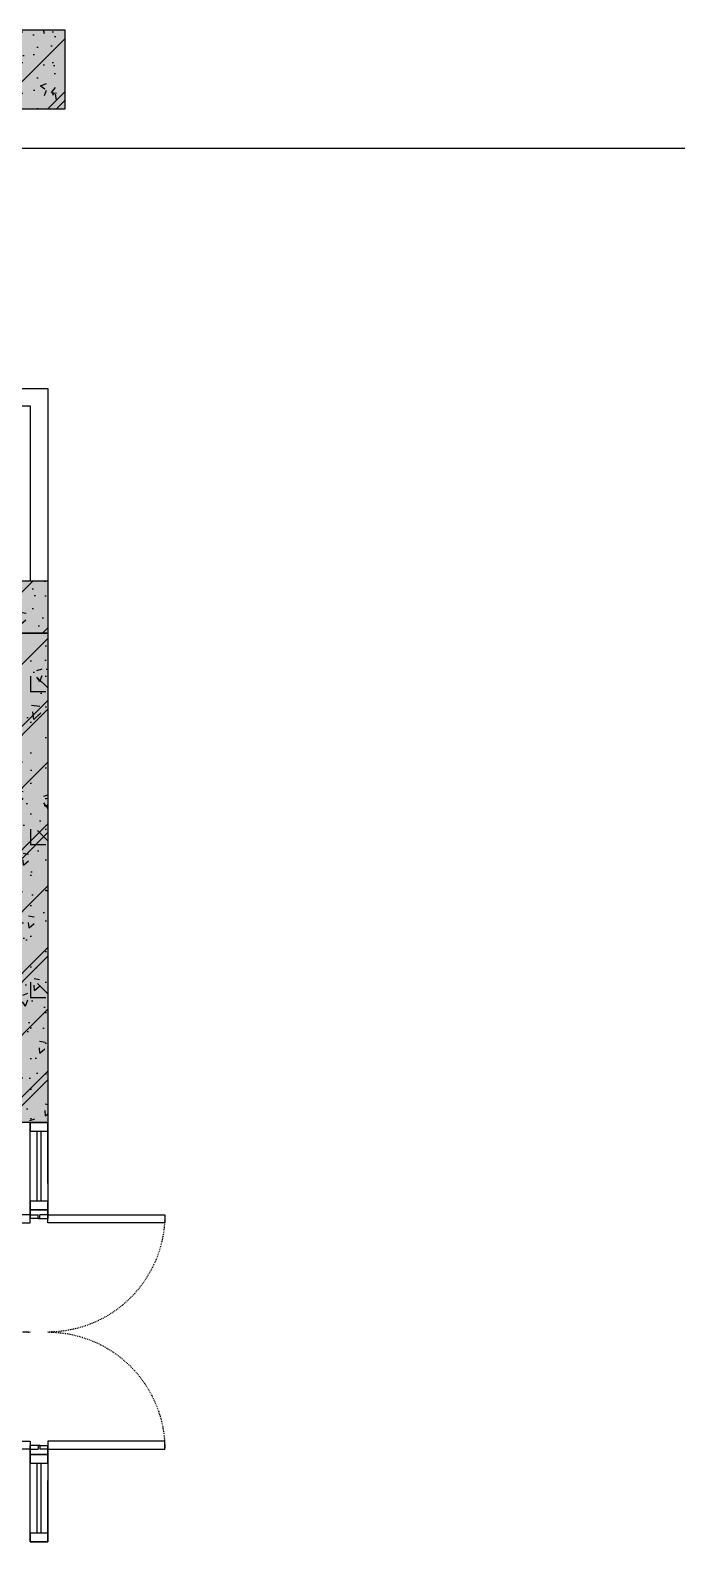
# Model space of a CAD drawing. Header units: millimetres. Extents: x 379264 to 1158416, y -283062 to 356890.
# Drawn here: x 977762.4 to 977836.4, y -8886.8 to -8713.8 of the extents above; entities that cross this region are included whole.
import ezdxf

# ---------------------------------------------------------------- set-up
doc = ezdxf.new("R2010")
doc.units = ezdxf.units.MM
doc.linetypes.add('CENTER', pattern=[2, 1.25, -0.25, 0.25, -0.25])
doc.linetypes.add('keyplan TANG 1$0$mb tang 1 TWC$0$Hidden10.5', pattern=[1.5, 1, -0.5])
for name, color, linetype in [('12PM. GRID', 8, 'CENTER'), ('BLOCK A - CHI TIET THANG 1$0$Dim 100', 1, 'Continuous'), ('BLOCK C - CHI TIET THANG 8$0$DnW', 20, 'Continuous'), ('keyplan TANG 1$0$mb tang 1 TWC$0$Brick Wall', 250, 'Continuous'), ('keyplan TANG 1$0$mb tang 1 TWC$0$Concrete Line', 250, 'Continuous'), ('keyplan TANG 1$0$mb tang 1 TWC$0$Door', 250, 'Continuous'), ('keyplan TANG 1$0$mb tang 1 TWC$0$Glass', 250, 'Continuous'), ('keyplan TANG 1$0$mb tang 1 TWC$0$Lift Car', 250, 'Continuous'), ('keyplan TANG 1$0$MB_Cot tang 1$0$Concrete Hatch', 250, 'Continuous'), ('keyplan TANG 1$0$MB_Cot tang 1$0$Concrete Line', 250, 'Continuous'), ('keyplan TANG 1$0$MB_Cot tang 1$0$Concrete Solid', 250, 'Continuous')]:
    doc.layers.add(name, color=color, linetype=linetype)
doc.styles.add('[PMDC2013]STYLE', font='arial.ttf', dxfattribs={"width": 0.8})
doc.dimstyles.new('BLOCK A - CHI TIET THANG 1$0$Dim 50 (A1-A2)', dxfattribs={"dimscale": 50, "dimtxt": 2.5, "dimasz": 0.7, "dimexe": 1, "dimexo": 1, "dimgap": 1, "dimtad": 1, "dimdec": 0, "dimzin": 12, "dimdsep": 46, "dimtxsty": '[PMDC2013]STYLE', "dimblk": 'ARCHTICK', "dimcen": 0, "dimdle": 1, "dimclrd": 2, "dimclre": 2, "dimclrt": 4, "dimadec": 0, "dimazin": 0, "dimtfac": 1, "dimtdec": 0, "dimtix": 1, "dimtmove": 2, "dimatfit": 3, "dimldrblk": 'ARCHTICK', "dimfxl": 1, "dimtolj": 1, "dimtzin": 0, "dimarcsym": 0})

# ---------------------------------------------------------------- blocks, each defined once
blk = doc.blocks.new('keyplan TANG 1$0$mb tang 1 TWC$0$A$C1c2797fe')
at = {"layer": 'keyplan TANG 1$0$mb tang 1 TWC$0$Brick Wall'}
for points in [[(84795.34210954077, 21349.99999266263), (87200.24281943377, 21349.99998584425), (87200.24281943377, 20249.99999474955)], [(84795.34210954077, 21249.99999258335), (87100.24281943377, 21249.99998584425), (87100.24281943377, 20249.99999474955)]]:
    blk.add_lwpolyline(points, dxfattribs=at)
blk = doc.blocks.new('keyplan TANG 1$0$mb tang 1 TWC$0$Door 1400-1')
at = {"color": 0, "linetype": 'ByBlock'}
for p, q in [((29.99999962575384, 100.0000000003201), (-3.742461558431387e-07, 100.000000000131)), ((-3.742461558431387e-07, 100.000000000131), (0, 0)), ((29.99999962575384, 100.0000000003201), (29.99999979416316, 55.00000000033469)), ((1370.000000119884, 100.0000000003201), (1400.000000119884, 100.000000000131)), ((1370.000000119884, 100.0000000003201), (1369.999999951474, 55.00000000033469)), ((1400.000000119884, 100.000000000131), (1399.999999745638, 7.105427357601002e-15)), ((0, 0), (50, 4.074536263942719e-10)), ((49.99999979417771, 55.00000000046566), (29.99999979416316, 55.00000000033469)), ((49.99999979417771, 55.00000000046566), (50, 4.074536263942719e-10)), ((1349.99999995146, 55.00000000046566), (1369.999999951474, 55.00000000033469)), ((1349.99999995146, 55.00000000046566), (1349.999999745638, 4.074607318216295e-10)), ((1399.999999745638, 7.105427357601002e-15), (1349.999999745638, 4.074607318216295e-10))]:
    blk.add_line(p, q, dxfattribs=at)
for points in [[(74.99999962575384, 100.0000000003202), (29.99999962575384, 100.0000000003201), (29.99999962575384, 770.0000000003201), (74.99999962575384, 770.0000000003203)], [(1325.000000119884, 100.0000000003202), (1370.000000119884, 100.0000000003201), (1370.000000119884, 770.0000000003201), (1325.000000119884, 770.0000000003203)]]:
    blk.add_lwpolyline(points, close=True)
at = {"color": 0, "linetype": 'keyplan TANG 1$0$mb tang 1 TWC$0$Hidden10.5'}
for centre, start, end in [((29.99999962575386, 99.99999515387427), 4.144490982744002e-07, 90), ((1370.000000119884, 99.99999515387427), 90, 179.9999995855509)]:
    blk.add_arc(centre, 670.0000002470649, start, end, dxfattribs=at)
blk = doc.blocks.new('*U1420')
at = {"layer": 'keyplan TANG 1$0$mb tang 1 TWC$0$Door'}
blk.add_blockref('keyplan TANG 1$0$mb tang 1 TWC$0$Door 1400-1', (0, 0), dxfattribs=at)
blk = doc.blocks.new('keyplan TANG 1$0$mb tang 1 TWC$0$A$C20BE7445')
at = {"layer": 'keyplan TANG 1$0$mb tang 1 TWC$0$Door'}
for p, q in [((87200.2428194338, 16799.99999474951), (87200.2428194338, 17099.99999474951)), ((87200.2428194338, 14799.99999474955), (87200.2428194338, 15099.99999512378))]:
    blk.add_line(p, q, dxfattribs=at)
at = {"layer": 'keyplan TANG 1$0$mb tang 1 TWC$0$Glass'}
for points in [[(87200.24281943377, 16650.00000024692), (87100.24281943351, 16650.00000024692), (87100.24281943351, 17149.99999999988), (87200.24281943377, 17149.99999999988)], [(87100.24281943377, 17099.99999999988), (87200.24281943377, 17099.99999999988), (87200.24281943377, 17149.99999999988), (87100.24281943377, 17149.99999999988)], [(87140.24281943377, 17099.99999999988), (87160.24281943377, 17099.99999999988), (87160.24281943377, 16700.00000024692), (87140.24281943377, 16700.00000024692)], [(87100.24282111788, 16650.00000024692), (87200.24282111788, 16650.00000024692), (87200.24282111788, 16700.00000024692), (87100.24282111788, 16700.00000024692)], [(87200.24282654445, 14750.00000037416), (87100.24282654418, 14750.00000037416), (87100.24282654418, 15250.00000012707), (87200.24282654445, 15250.00000012707)], [(87100.24282654445, 15200.00000012707), (87200.24282654445, 15200.00000012707), (87200.24282654445, 15250.00000012707), (87100.24282654445, 15250.00000012707)], [(87140.24282654445, 15200.00000012707), (87160.24282654445, 15200.00000012707), (87160.24282654445, 14800.00000037416), (87140.24282654445, 14800.00000037416)], [(87100.24282822855, 14750.00000037416), (87200.24282822855, 14750.00000037416), (87200.24282822855, 14800.00000037416), (87100.24282822855, 14800.00000037416)]]:
    blk.add_lwpolyline(points, close=True, dxfattribs=at)
at = {"layer": 'keyplan TANG 1$0$mb tang 1 TWC$0$Lift Car'}
for p, q in [((84000.24281943377, 19650), (84000.24281943377, 20249.999999999935)), ((84000.24281943377, 20249.999999999935), (87200.24281943377, 20250.000000000007)), ((87200.24281943377, 20250.000000000007), (87200.24281943377, 17150)), ((84300.24281943377, 19350), (84300.24281943377, 19949.99999999994)), ((84300.24281943377, 19949.99999999994), (86900.24281943377, 19950)), ((86900.24281943377, 19950), (86900.24281943377, 17150)), ((79600.24281943377, 17150), (79600.24281943377, 19650)), ((79600.24281943377, 19650), (84000.24281943377, 19650)), ((79900.24281943377, 17150), (79900.24281943377, 19350)), ((79900.24281943377, 19350), (84300.24281943377, 19350)), ((79600.24281943377, 17150), (79750.24281943377, 17150)), ((79900.24281943377, 17150), (79750.24281943377, 17150)), ((86900.24281943377, 17150), (87050.24281943377, 17150)), ((87200.24281943377, 17150), (87050.24281943377, 17150))]:
    blk.add_line(p, q, dxfattribs=at)
blk.add_blockref('keyplan TANG 1$0$mb tang 1 TWC$0$A$C1c2797fe', (0, 0))
at = {"layer": 'keyplan TANG 1$0$mb tang 1 TWC$0$Glass', "rotation": 90}
blk.add_blockref('*U1420', (87200.24281943364, 15250.00000012707), dxfattribs=at)
at = {"layer": 'keyplan TANG 1$0$mb tang 1 TWC$0$Glass', "xscale": -1, "rotation": 270}
blk.add_blockref('*U1420', (87100.24281943364, 15250.00000012707), dxfattribs=at)
blk = doc.blocks.new('*U1392')
at = {"layer": 'keyplan TANG 1$0$MB_Cot tang 1$0$Concrete Hatch'}
h = blk.add_hatch(dxfattribs=at)
h.set_pattern_fill('CONCRETE', color=256, scale=50, style=0, pattern_type=2)
h.set_pattern_definition([(45, (2000, -299.9999999998835), (-176.7766952966369, 176.7766952966369), []), (45, (2000, -249.9999999998835), (-353.5533905932737, 353.5533905932738), []), (49.99999999999999, (2000, -299.9999999998835), (358.6300913003767, -31.37606749129755), [37.5, -412.5]), (355, (2000, -299.9999999998835), (-69.3756668065, 376.0960668500059), [30, -330]), (100.4514, (2029.88584, -302.6146699998835), (289.2546908570108, 344.7197710304768), [31.870095, -350.571056]), (46.18420000000001, (2000, -199.9999999998835), (533.6205243128222, -82.75950716450905), [56.25, -618.75]), (96.6356, (2044.4683725, -206.8966534998835), (467.3313527743517, 487.0589354502209), [47.805144, -525.8565]), (351.1842, (2000, -199.9999999998835), (467.3309725668136, 487.0593004626623), [45, -495]), (21, (2050, -224.9999999998835), (298.4535260592309, -201.3094453326694), [37.5, -412.5]), (326.0000000000001, (2050, -224.9999999998835), (121.6576659607909, 362.5750225234265), [30, -330]), (71.4514, (2074.8711165, -241.7758029998835), (420.111314290745, 161.2652483549762), [31.870095, -350.571056]), (37.50000000000001, (2000, -299.9999999998835), (6.079927658645334, 166.4469269156558), [0, -326, 0, -335, 0, -331.25]), (7.499999999999999, (2000, -299.9999999998835), (131.5347687210743, 197.2058559411801), [0, -191, 0, -318.5, 0, -126.25]), (327.5, (1888.5, -299.9999999998835), (266.9112180862045, -11.2774358671899), [0, -125, 0, -390, 0, -517.5]), (317.5, (1838.5, -299.9999999998835), (291.5930846711931, 50.05249116615882), [0, -162.5, 0, -259, 0, -367.5]), (0, (2175, -124.9999999998835), (0, 875), [87.5, -787.5]), (0, (2437.5, 50.00000000011653), (0, 875), [87.5, -787.5]), (0, (2262.5, 400.0000000001165), (0, 875), [87.5, -350, 87.5, -350]), (90, (2175, -124.9999999998835), (-875, 5.35782974626967e-14), [87.5, -787.5]), (90, (2262.5, 400.0000000001165), (-875, 5.35782974626967e-14), [87.5, -787.5]), (90, (2525, 50.00000000011653), (-875, 5.35782974626967e-14), [87.5, -787.5]), (90, (2700, 312.5000000001165), (-875, 5.35782974626967e-14), [87.5, -787.5]), (135, (2262.5, -124.9999999998835), (-875.016357447105, 8.881784197001252e-14), [123.76, -1113.7]), (135, (2350, 400.0000000001165), (-875.016357447105, 8.881784197001252e-14), [123.76, -1113.7]), (45, (2437.5, 50.00000000011653), (8.881784197001252e-14, 875.016357447105), [123.76, -247.485, 123.76, -742.455]), (0, (1825, -299.9999999998835), (87.5, 87.5), [-175, 0])])
h.paths.add_polyline_path([(-250, 100.0000000001164), (-250, -349.9999999999999), (2300, -350), (2300, 100.0000000001164)])
at = {"layer": 'keyplan TANG 1$0$MB_Cot tang 1$0$Concrete Solid'}
blk.add_hatch(color=256, dxfattribs=at).paths.add_polyline_path([(-250, 100.0000000001164), (-250, -349.9999999999999), (2300, -350), (2300, 100.0000000001164)])
at = {"layer": 'keyplan TANG 1$0$MB_Cot tang 1$0$Concrete Line'}
blk.add_lwpolyline([(-250, 100.0000000001164), (-250, -349.9999999999999), (2300, -350), (2300, 100.0000000001164)], close=True, dxfattribs=at)
blk = doc.blocks.new('*U47')
at = {"layer": 'keyplan TANG 1$0$MB_Cot tang 1$0$Concrete Hatch'}
h = blk.add_hatch(dxfattribs=at)
h.set_pattern_fill('CONCRETE', color=256, scale=50, style=0, pattern_type=2)
h.set_pattern_definition([(45, (-250, 2850), (-176.7766952966369, 176.7766952966369), []), (45, (-250, 2900), (-353.5533905932737, 353.5533905932738), []), (49.99999999999999, (-250, 2850), (358.6300913003767, -31.37606749129755), [37.5, -412.5]), (355, (-250, 2850), (-69.3756668065, 376.0960668500059), [30, -330]), (100.4514, (-220.11416, 2847.38533), (289.2546908570108, 344.7197710304768), [31.870095, -350.571056]), (46.18420000000001, (-250, 2950), (533.6205243128222, -82.75950716450905), [56.25, -618.75]), (96.6356, (-205.5316275, 2943.1033465), (467.3313527743517, 487.0589354502209), [47.805144, -525.8565]), (351.1842, (-250, 2950), (467.3309725668136, 487.0593004626623), [45, -495]), (21, (-200, 2925), (298.4535260592309, -201.3094453326694), [37.5, -412.5]), (326.0000000000001, (-200, 2925), (121.6576659607909, 362.5750225234265), [30, -330]), (71.4514, (-175.1288835, 2908.224197), (420.111314290745, 161.2652483549762), [31.870095, -350.571056]), (37.50000000000001, (-250, 2850), (6.079927658645334, 166.4469269156558), [0, -326, 0, -335, 0, -331.25]), (7.499999999999999, (-250, 2850), (131.5347687210743, 197.2058559411801), [0, -191, 0, -318.5, 0, -126.25]), (327.5, (-361.5, 2850), (266.9112180862045, -11.2774358671899), [0, -125, 0, -390, 0, -517.5]), (317.5, (-411.5, 2850), (291.5930846711931, 50.05249116615882), [0, -162.5, 0, -259, 0, -367.5]), (0, (-75, 3025), (0, 875), [87.5, -787.5]), (0, (187.5, 3200), (0, 875), [87.5, -787.5]), (0, (12.5, 3550), (0, 875), [87.5, -350, 87.5, -350]), (90, (-75, 3025), (-875, 5.35782974626967e-14), [87.5, -787.5]), (90, (12.5, 3550), (-875, 5.35782974626967e-14), [87.5, -787.5]), (90, (275, 3200), (-875, 5.35782974626967e-14), [87.5, -787.5]), (90, (450, 3462.5), (-875, 5.35782974626967e-14), [87.5, -787.5]), (135, (12.5, 3025), (-875.016357447105, 8.881784197001252e-14), [123.76, -1113.7]), (135, (100, 3550), (-875.016357447105, 8.881784197001252e-14), [123.76, -1113.7]), (45, (187.5, 3200), (8.881784197001252e-14, 875.016357447105), [123.76, -247.485, 123.76, -742.455]), (0, (-425, 2850), (87.5, 87.5), [-175, 0])])
h.paths.add_polyline_path([(-250, 3050), (-250, -149.9999999999999), (50.0000000001146, -150), (50.0000000001146, 3050)])
at = {"layer": 'keyplan TANG 1$0$MB_Cot tang 1$0$Concrete Solid'}
blk.add_hatch(color=256, dxfattribs=at).paths.add_polyline_path([(-250, 3050), (-250, -149.9999999999999), (50.0000000001146, -150), (50.0000000001146, 3050)])
at = {"layer": 'keyplan TANG 1$0$MB_Cot tang 1$0$Concrete Line'}
blk.add_lwpolyline([(-250, 3050), (-250, -149.9999999999999), (50.0000000001146, -150), (50.0000000001146, 3050)], close=True, dxfattribs=at)
blk = doc.blocks.new('*U50')
at = {"layer": 'keyplan TANG 1$0$MB_Cot tang 1$0$Concrete Hatch'}
h = blk.add_hatch(dxfattribs=at)
h.set_pattern_fill('CONCRETE', color=256, scale=50, style=0, pattern_type=2)
h.set_pattern_definition([(45, (-2150, -49.99999999999986), (-176.7766952966369, 176.7766952966369), []), (45, (-2150, 1.4210854715202e-13), (-353.5533905932737, 353.5533905932738), []), (49.99999999999999, (-2150, -49.99999999999986), (358.6300913003767, -31.37606749129755), [37.5, -412.5]), (355, (-2150, -49.99999999999986), (-69.3756668065, 376.0960668500059), [30, -330]), (100.4514, (-2120.11416, -52.61466999999985), (289.2546908570108, 344.7197710304768), [31.870095, -350.571056]), (46.18420000000001, (-2150, 50.00000000000014), (533.6205243128222, -82.75950716450905), [56.25, -618.75]), (96.6356, (-2105.5316275, 43.10334650000013), (467.3313527743517, 487.0589354502209), [47.805144, -525.8565]), (351.1842, (-2150, 50.00000000000014), (467.3309725668136, 487.0593004626623), [45, -495]), (21, (-2100, 25.00000000000014), (298.4535260592309, -201.3094453326694), [37.5, -412.5]), (326.0000000000001, (-2100, 25.00000000000014), (121.6576659607909, 362.5750225234265), [30, -330]), (71.4514, (-2075.1288835, 8.224197000000146), (420.111314290745, 161.2652483549762), [31.870095, -350.571056]), (37.50000000000001, (-2150, -49.99999999999986), (6.079927658645334, 166.4469269156558), [0, -326, 0, -335, 0, -331.25]), (7.499999999999999, (-2150, -49.99999999999986), (131.5347687210743, 197.2058559411801), [0, -191, 0, -318.5, 0, -126.25]), (327.5, (-2261.5, -49.99999999999986), (266.9112180862045, -11.2774358671899), [0, -125, 0, -390, 0, -517.5]), (317.5, (-2311.5, -49.99999999999986), (291.5930846711931, 50.05249116615882), [0, -162.5, 0, -259, 0, -367.5]), (0, (-1975, 125.0000000000001), (0, 875), [87.5, -787.5]), (0, (-1712.5, 300.0000000000001), (0, 875), [87.5, -787.5]), (0, (-1887.5, 650.0000000000001), (0, 875), [87.5, -350, 87.5, -350]), (90, (-1975, 125.0000000000001), (-875, 5.35782974626967e-14), [87.5, -787.5]), (90, (-1887.5, 650.0000000000001), (-875, 5.35782974626967e-14), [87.5, -787.5]), (90, (-1625, 300.0000000000001), (-875, 5.35782974626967e-14), [87.5, -787.5]), (90, (-1450, 562.5000000000001), (-875, 5.35782974626967e-14), [87.5, -787.5]), (135, (-1887.5, 125.0000000000001), (-875.016357447105, 8.881784197001252e-14), [123.76, -1113.7]), (135, (-1800, 650.0000000000001), (-875.016357447105, 8.881784197001252e-14), [123.76, -1113.7]), (45, (-1712.5, 300.0000000000001), (8.881784197001252e-14, 875.016357447105), [123.76, -247.485, 123.76, -742.455]), (0, (-2325, -49.99999999999986), (87.5, 87.5), [-175, 0])])
h.paths.add_polyline_path([(-2450, 150), (-2450, -149.9999999999999), (350, -150), (350, 150)])
at = {"layer": 'keyplan TANG 1$0$MB_Cot tang 1$0$Concrete Solid'}
blk.add_hatch(color=256, dxfattribs=at).paths.add_polyline_path([(-2450, 150), (-2450, -149.9999999999999), (350, -150), (350, 150)])
at = {"layer": 'keyplan TANG 1$0$MB_Cot tang 1$0$Concrete Line'}
blk.add_lwpolyline([(-2450, 150), (-2450, -149.9999999999999), (350, -150), (350, 150)], close=True, dxfattribs=at)
blk = doc.blocks.new('keyplan TANG 1')
at = {"layer": 'keyplan TANG 1$0$mb tang 1 TWC$0$Concrete Line'}
blk.add_blockref('keyplan TANG 1$0$mb tang 1 TWC$0$A$C20BE7445', (0, 0), dxfattribs=at)
at = {"layer": 'keyplan TANG 1$0$MB_Cot tang 1$0$Concrete Line'}
blk.add_blockref('*U1392', (84999.99999999953, 23299.99999999942), dxfattribs=at)
at = {"layer": 'keyplan TANG 1$0$MB_Cot tang 1$0$Concrete Line', "xscale": -1, "rotation": 270}
for name, p in [('*U47', (84150.24281943377, 20199.99999999977)), ('*U50', (87050.24281943377, 19599.99999999977))]:
    blk.add_blockref(name, p, dxfattribs=at)
blk = doc.blocks.new('_ArchTick')
at = {"color": 0, "linetype": 'ByBlock', "const_width": 0.15}
blk.add_lwpolyline([(-0.5, -0.5), (0.5, 0.5)], dxfattribs=at)
blk = doc.blocks.new('A$C5D7476B2')
at = {"layer": 'BLOCK C - CHI TIET THANG 8$0$DnW', "xscale": 0.02, "yscale": 0.02, "zscale": 0.02}
blk.add_blockref('keyplan TANG 1', (49.24443971097935, 531.181198584658), dxfattribs=at)
at = {"layer": 'BLOCK A - CHI TIET THANG 1$0$Dim 100'}
blk.add_leader([(1525.670171795995, 625.148307939904), (1739.340962090879, 985.6684950026684), (3562.447678279714, 985.6684950026684)], dimstyle='BLOCK A - CHI TIET THANG 1$0$Dim 50 (A1-A2)', override={"dimasz": 1, "dimtad": 0}, dxfattribs=at)

msp = doc.modelspace()

# ---------------------------------------------------------------- block references
at = {"layer": '12PM. GRID'}
msp.add_blockref('A$C5D7476B2', (975971.190989225, -9712.983996011124), dxfattribs=at)

doc.saveas('drawing.dxf')
